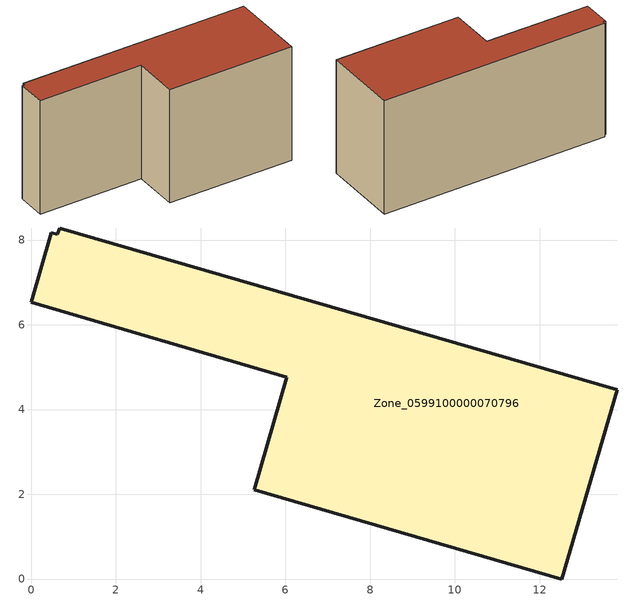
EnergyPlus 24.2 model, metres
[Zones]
Zone_0599100000070796
 floor ground (C_G): 5.27,2.11 6.04,4.76 0,6.53 0.48,8.18 0.62,8.14 0.68,8.28 13.84,4.47 12.53,0 z0
 wall outside (C_F): 6.04,4.76 5.27,2.11 12.53,0 13.84,4.47 0.68,8.28 0.62,8.14 0.48,8.18 0,6.53 6.04,4.76 z0:7.07
 roof outside (C_R): 0.62,8.14 0.48,8.18 0,6.53 6.04,4.76 5.27,2.11 12.53,0 13.84,4.47 0.68,8.28 z7.07
[BUILDING]
Pand.0599100000070796: North Axis=0; Terrain=City; Loads Convergence Tolerance Value=0.04; Temperature Convergence Tolerance Value=0.4; Solar Distribution=FullExterior; Maximum Number of Warmup Days=25; Minimum Number of Warmup Days=1
[Site:Location]
Rotterdam.The.Hague.AP_ZH_NLD Design_Conditions: Latitude=51.96; Longitude=4.45; Time Zone=1; Elevation=-4.5
[SITE:GROUNDTEMPERATURE:BUILDINGSURFACE]
18, 18, 18, 18, 18, 18, 18, 18, 18, 18, 18, 18
[MATERIAL] Thermal Absorptance=0.9; Solar Absorptance=0.7; Visible Absorptance=0.7
Name | Roughness | Thickness | Conductivity | Density | Specific Heat
G.TI.1946 | MediumSmooth | 0.15 | 1 | 540 | 1210
F.TI.1946 | Rough | 0.3 | 0.857143 | 1920 | 840
R.TI.1946 | MediumRough | 0.2 | 0.1 | 1500 | 1000
[CONSTRUCTION]
C_G: G.TI.1946
C_F: F.TI.1946
C_R: R.TI.1946
[ZONE]
Zone_0599100000070796: Type=1; Multiplier=1; Ceiling Height=Autocalculate; Volume=Autocalculate; Floor Area=autocalculate; Part of Total Floor Area=Yes
[ZONEINFILTRATION:DESIGNFLOWRATE]
Infil_Zone_0599100000070796: Zone or ZoneList or Space or SpaceList=Zone_0599100000070796; Schedule=AlwaysOn; Design Flow Rate Calculation Method=Flow/Area; Flow Rate per Floor Area=0.003; Constant Term Coefficient=1; Temperature Term Coefficient=0; Velocity Term Coefficient=0; Velocity Squared Term Coefficient=0
[HVACTEMPLATE:ZONE:IDEALLOADSAIRSYSTEM]
Zone_0599100000070796: Maximum Heating Supply Air Temperature=50; Minimum Cooling Supply Air Temperature=13; Maximum Heating Supply Air Humidity Ratio=0.0156; Minimum Cooling Supply Air Humidity Ratio=0.0077; Heating Limit=NoLimit; Cooling Limit=NoLimit; Dehumidification Control Type=ConstantSensibleHeatRatio; Cooling Sensible Heat Ratio=0.7; Dehumidification Setpoint=60; Humidification Control Type=None; Humidification Setpoint=30; Outdoor Air Method=None; Outdoor Air Flow Rate per Person=0.00944; Outdoor Air Flow Rate per Zone Floor Area=0; Outdoor Air Flow Rate per Zone=0; Demand Controlled Ventilation Type=None; Outdoor Air Economizer Type=NoEconomizer; Heat Recovery Type=None; Sensible Heat Recovery Effectiveness=0.7; Latent Heat Recovery Effectiveness=0.65
[ZONECONTROL:THERMOSTAT]
ThermostatControl_Zone_0599100000070796: Zone or ZoneList=Zone_0599100000070796; Control Type Schedule=DualSetpointControlType; Control 1=Thermostat_Zone_0599100000070796; Temperature Difference Between Cutout And Setpoint=0
[THERMOSTATSETPOINT:DUALSETPOINT]
Thermostat_Zone_0599100000070796: Heating Setpoint Temperature Schedule=HeatingSetpoint_Zone_0599100000070796; Cooling Setpoint Temperature Schedule=CoolingSetpoint_Zone_0599100000070796
[SCHEDULE:COMPACT]
HeatingSetpoint_Zone_0599100000070796: Through: 12/31, For: AllDays, Until: 24:00, 21
CoolingSetpoint_Zone_0599100000070796: Through: 12/31, For: AllDays, Until: 24:00, 24
DualSetpointControlType: Through: 12/31, For: AllDays, Until: 24:00, 4
AlwaysOn: Through: 12/31, For: AllDays, Until: 24:00, 1
